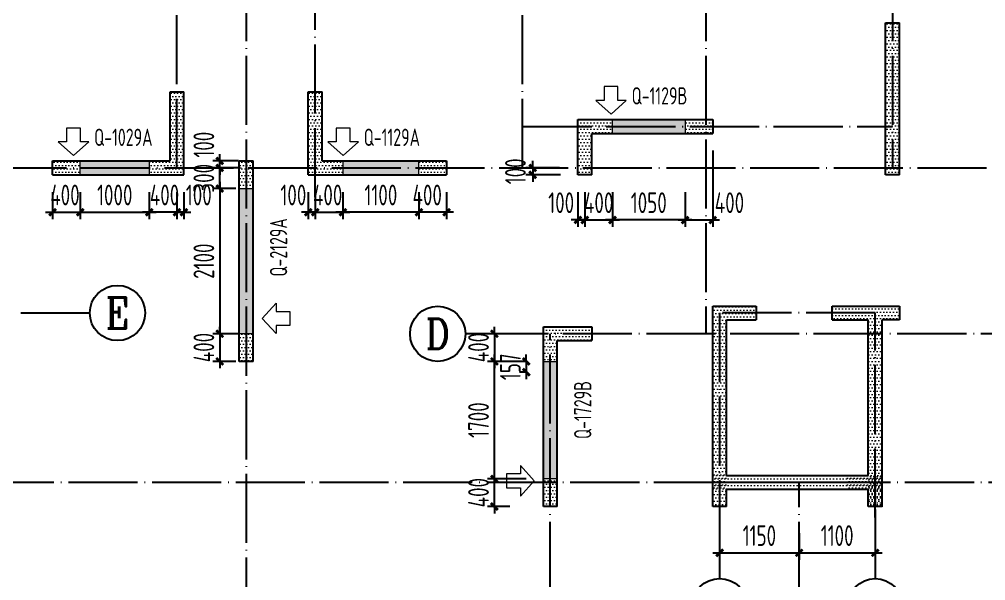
# Model space of a CAD drawing. Extents: x -85320 to 1679916, y -1321939 to 627.
# Drawn here: x 1120839 to 1134817, y -772283 to -764159 of the extents above; entities that cross this region are included whole.
import ezdxf
from ezdxf.enums import TextEntityAlignment as Align

# ---------------------------------------------------------------- set-up
doc = ezdxf.new("R2010")
doc.units = 0
doc.header["$LTSCALE"] = 1000
doc.linetypes.add('DOTE', pattern=[2.42, 2, -0.2, 0.02, -0.2])
for name, color, linetype in [('AXIS', 3, 'Continuous'), ('AXIS_TEXT', 7, 'Continuous'), ('DOTE', 1, 'DOTE'), ('G-06墙-01砼墙', 50, 'Continuous')]:
    doc.layers.add(name, color=color, linetype=linetype)
for name, color, linetype, lineweight in [('DIM', 3, 'Continuous', 0), ('WCOL', 7, 'Continuous', 0), ('WCOL_DE_DIM', 3, 'Continuous', 0), ('WCOL_HATCH', 251, 'Continuous', 0), ('手孔', 6, 'Continuous', 0), ('预制墙标注', 2, 'Continuous', 18)]:
    doc.layers.add(name, color=color, linetype=linetype, lineweight=lineweight)
doc.styles.add('_TCH_AXIS', font='COMPLEX', dxfattribs={"bigfont": 'GBCBIG'})
doc.styles.add('COMPLEX', font='COMPLEX')
doc.styles.add('TSSD_Dimension', font='tssdeng.shx', dxfattribs={"width": 0.7, "bigfont": 'hztxt.shx'})
doc.styles.add('TSSD_Rein', font='Tssdeng.shx', dxfattribs={"width": 0.7, "bigfont": 'hztxt.shx'})
doc.styles.add('样式 1', font='yjkeng.shx', dxfattribs={"width": 0.7, "bigfont": 'yjkchn.shx'})
doc.dimstyles.new('TSSD_100_100', dxfattribs={"dimtxt": 300, "dimasz": 100, "dimexe": 100, "dimexo": 250, "dimgap": 100, "dimtad": 1, "dimdec": 0, "dimzin": 0, "dimdsep": 46, "dimtxsty": 'TSSD_Dimension', "dimblk": 'ARCHTICK', "dimblk1": 'ARCHTICK', "dimblk2": 'ARCHTICK', "dimcen": 0, "dimdle": 100, "dimclrt": 7, "dimadec": 0, "dimazin": 0, "dimtfac": 1, "dimtdec": 0, "dimtix": 1, "dimtmove": 2, "dimatfit": 3, "dimfxl": 1, "dimtolj": 1, "dimtzin": 0, "dimarcsym": 0})
doc.dimstyles.new('TSSD_100_100$0', dxfattribs={"dimtxt": 300, "dimasz": 100, "dimexe": 100, "dimexo": 250, "dimgap": 80, "dimtad": 1, "dimdec": 0, "dimzin": 0, "dimdsep": 46, "dimtxsty": 'TSSD_Rein', "dimblk": 'ARCHTICK', "dimcen": 0, "dimdle": 100, "dimclrt": 7, "dimadec": 0, "dimazin": 0, "dimtfac": 1, "dimtdec": 0, "dimtix": 1, "dimtmove": 2, "dimatfit": 3, "dimldrblk": '_TSDBK', "dimfxl": 1, "dimtolj": 1, "dimtzin": 0, "dimarcsym": 0})
pattern_1 = [(0, (-5587162.457, -547627.714), (23.8125, 47.625), [0, -47.625])]

# ---------------------------------------------------------------- blocks, each defined once
blk = doc.blocks.new('_ArchTick')
at = {"color": 0, "linetype": 'ByBlock', "const_width": 0.4}
blk.add_lwpolyline([(-0.5, -0.5), (0.5, 0.5)], dxfattribs=at)
blk = doc.blocks.new('*D61')
at = {"layer": 'Defpoints', "color": 0, "transparency": 16777216}
for p in [(1130969, -771347), (1132119, -771347), (1132119, -771880)]:
    blk.add_point(p, dxfattribs=at)
at = {"layer": 'DIM', "color": 0, "lineweight": -2, "transparency": 16777216}
for p, q in [((1130969, -771597), (1130969, -771980)), ((1132119, -771597), (1132119, -771980)), ((1130869, -771880), (1132219, -771880))]:
    blk.add_line(p, q, dxfattribs=at)
at = {"layer": 'DIM', "color": 0, "lineweight": -2, "transparency": 16777216, "xscale": 100, "yscale": 100, "zscale": 100, "rotation": 180}
blk.add_blockref('_ArchTick', (1130969, -771880), dxfattribs=at)
at = {"layer": 'DIM', "color": 0, "lineweight": -2, "transparency": 16777216, "xscale": 100, "yscale": 100, "zscale": 100}
blk.add_blockref('_ArchTick', (1132119, -771880), dxfattribs=at)
at = {"layer": 'DIM', "color": 7, "transparency": 16777216, "insert": (1131544, -771630), "char_height": 300, "attachment_point": 5, "style": 'TSSD_Dimension'}
blk.add_mtext('\\A1;1150', dxfattribs=at)
blk = doc.blocks.new('*D62')
at = {"layer": 'Defpoints', "color": 0, "transparency": 16777216}
for p in [(1132119, -771347), (1133219, -771347), (1133219, -771880)]:
    blk.add_point(p, dxfattribs=at)
at = {"layer": 'DIM', "color": 0, "lineweight": -2, "transparency": 16777216}
for p, q in [((1132119, -771597), (1132119, -771980)), ((1133219, -771597), (1133219, -771980)), ((1132019, -771880), (1133319, -771880))]:
    blk.add_line(p, q, dxfattribs=at)
at = {"layer": 'DIM', "color": 0, "lineweight": -2, "transparency": 16777216, "xscale": 100, "yscale": 100, "zscale": 100, "rotation": 180}
blk.add_blockref('_ArchTick', (1132119, -771880), dxfattribs=at)
at = {"layer": 'DIM', "color": 0, "lineweight": -2, "transparency": 16777216, "xscale": 100, "yscale": 100, "zscale": 100}
blk.add_blockref('_ArchTick', (1133219, -771880), dxfattribs=at)
at = {"layer": 'DIM', "color": 7, "transparency": 16777216, "insert": (1132669, -771630), "char_height": 300, "attachment_point": 5, "style": 'TSSD_Dimension'}
blk.add_mtext('\\A1;1100', dxfattribs=at)
blk = doc.blocks.new('*D65')
at = {"layer": 'Defpoints', "color": 0, "transparency": 16777216}
for p in [(1121719, -766409), (1122719, -766409), (1122719, -766951)]:
    blk.add_point(p, dxfattribs=at)
at = {"layer": 'DIM', "color": 0, "lineweight": -2, "transparency": 16777216}
for p, q in [((1121719, -766659), (1121719, -767051)), ((1122719, -766659), (1122719, -767051)), ((1121619, -766951), (1122819, -766951))]:
    blk.add_line(p, q, dxfattribs=at)
at = {"layer": 'DIM', "color": 0, "lineweight": -2, "transparency": 16777216, "xscale": 100, "yscale": 100, "zscale": 100, "rotation": 180}
blk.add_blockref('_ArchTick', (1121719, -766951), dxfattribs=at)
at = {"layer": 'DIM', "color": 0, "lineweight": -2, "transparency": 16777216, "xscale": 100, "yscale": 100, "zscale": 100}
blk.add_blockref('_ArchTick', (1122719, -766951), dxfattribs=at)
at = {"layer": 'DIM', "color": 7, "transparency": 16777216, "insert": (1122219, -766701), "char_height": 300, "attachment_point": 5, "style": 'TSSD_Dimension'}
blk.add_mtext('\\A1;1000', dxfattribs=at)
blk = doc.blocks.new('*D66')
at = {"layer": 'Defpoints', "color": 0, "transparency": 16777216}
for p in [(1123119, -766409), (1123219, -766409), (1123219, -766951)]:
    blk.add_point(p, dxfattribs=at)
at = {"layer": 'DIM', "color": 0, "lineweight": -2, "transparency": 16777216}
for p, q in [((1123119, -766659), (1123119, -767051)), ((1123219, -766659), (1123219, -767051)), ((1123119, -766951), (1123019, -766951)), ((1123119, -766951), (1123219, -766951)), ((1123219, -766951), (1123319, -766951))]:
    blk.add_line(p, q, dxfattribs=at)
at = {"layer": 'DIM', "color": 0, "lineweight": -2, "transparency": 16777216, "xscale": 100, "yscale": 100, "zscale": 100}
blk.add_blockref('_ArchTick', (1123119, -766951), dxfattribs=at)
at = {"layer": 'DIM', "color": 0, "lineweight": -2, "transparency": 16777216, "xscale": 100, "yscale": 100, "zscale": 100, "rotation": 180}
blk.add_blockref('_ArchTick', (1123219, -766951), dxfattribs=at)
at = {"layer": 'DIM', "color": 7, "transparency": 16777216, "insert": (1123435, -766701), "char_height": 300, "attachment_point": 5, "style": 'TSSD_Dimension'}
blk.add_mtext('\\A1;100', dxfattribs=at)
blk = doc.blocks.new('*D67')
at = {"layer": 'Defpoints', "color": 0, "transparency": 16777216}
for p in [(1128919, -766409), (1129019, -766409), (1129019, -767063)]:
    blk.add_point(p, dxfattribs=at)
at = {"layer": 'DIM', "color": 0, "lineweight": -2, "transparency": 16777216}
for p, q in [((1128919, -766659), (1128919, -767163)), ((1129019, -766659), (1129019, -767163)), ((1128919, -767063), (1128819, -767063)), ((1128919, -767063), (1129019, -767063)), ((1129019, -767063), (1129119, -767063))]:
    blk.add_line(p, q, dxfattribs=at)
at = {"layer": 'DIM', "color": 0, "lineweight": -2, "transparency": 16777216, "xscale": 100, "yscale": 100, "zscale": 100}
blk.add_blockref('_ArchTick', (1128919, -767063), dxfattribs=at)
at = {"layer": 'DIM', "color": 0, "lineweight": -2, "transparency": 16777216, "xscale": 100, "yscale": 100, "zscale": 100, "rotation": 180}
blk.add_blockref('_ArchTick', (1129019, -767063), dxfattribs=at)
at = {"layer": 'DIM', "color": 7, "transparency": 16777216, "insert": (1128677, -766813), "char_height": 300, "attachment_point": 5, "style": 'TSSD_Dimension'}
blk.add_mtext('\\A1;100', dxfattribs=at)
blk = doc.blocks.new('*D68')
at = {"layer": 'Defpoints', "color": 0, "transparency": 16777216}
for p in [(1129019, -766409), (1129419, -766409), (1129419, -767063)]:
    blk.add_point(p, dxfattribs=at)
at = {"layer": 'DIM', "color": 0, "lineweight": -2, "transparency": 16777216}
for p, q in [((1129019, -766659), (1129019, -767163)), ((1129419, -766659), (1129419, -767163)), ((1129019, -767063), (1128919, -767063)), ((1129019, -767063), (1129419, -767063)), ((1129419, -767063), (1129519, -767063))]:
    blk.add_line(p, q, dxfattribs=at)
at = {"layer": 'DIM', "color": 0, "lineweight": -2, "transparency": 16777216, "xscale": 100, "yscale": 100, "zscale": 100}
blk.add_blockref('_ArchTick', (1129019, -767063), dxfattribs=at)
at = {"layer": 'DIM', "color": 0, "lineweight": -2, "transparency": 16777216, "xscale": 100, "yscale": 100, "zscale": 100, "rotation": 180}
blk.add_blockref('_ArchTick', (1129419, -767063), dxfattribs=at)
at = {"layer": 'DIM', "color": 7, "transparency": 16777216, "insert": (1129219, -766813), "char_height": 300, "attachment_point": 5, "style": 'TSSD_Dimension'}
blk.add_mtext('\\A1;400', dxfattribs=at)
blk = doc.blocks.new('*D69')
at = {"layer": 'Defpoints', "color": 0, "transparency": 16777216}
for p in [(1130869, -765809), (1130469, -766409), (1130869, -767063)]:
    blk.add_point(p, dxfattribs=at)
at = {"layer": 'DIM', "color": 0, "lineweight": -2, "transparency": 16777216}
for p, q in [((1130869, -766059), (1130869, -767163)), ((1130469, -766659), (1130469, -767163)), ((1130369, -767063), (1130969, -767063))]:
    blk.add_line(p, q, dxfattribs=at)
at = {"layer": 'DIM', "color": 0, "lineweight": -2, "transparency": 16777216, "xscale": 100, "yscale": 100, "zscale": 100, "rotation": 180}
blk.add_blockref('_ArchTick', (1130469, -767063), dxfattribs=at)
at = {"layer": 'DIM', "color": 0, "lineweight": -2, "transparency": 16777216, "xscale": 100, "yscale": 100, "zscale": 100}
blk.add_blockref('_ArchTick', (1130869, -767063), dxfattribs=at)
at = {"layer": 'DIM', "color": 7, "transparency": 16777216, "insert": (1131111, -766813), "char_height": 300, "attachment_point": 5, "style": 'TSSD_Dimension'}
blk.add_mtext('\\A1;400', dxfattribs=at)
blk = doc.blocks.new('*D70')
at = {"layer": 'Defpoints', "color": 0, "transparency": 16777216}
for p in [(1128265, -766409), (1128902, -766309), (1128919, -766409)]:
    blk.add_point(p, dxfattribs=at)
at = {"layer": 'DIM', "color": 0, "lineweight": -2, "transparency": 16777216}
for p, q in [((1128265, -766309), (1128265, -766209)), ((1128652, -766309), (1128165, -766309)), ((1128669, -766409), (1128165, -766409)), ((1128265, -766309), (1128265, -766409)), ((1128265, -766409), (1128265, -766509))]:
    blk.add_line(p, q, dxfattribs=at)
at = {"layer": 'DIM', "color": 0, "lineweight": -2, "transparency": 16777216, "xscale": 100, "yscale": 100, "zscale": 100}
for p, rotation in [((1128265, -766309), 270), ((1128265, -766409), 90)]:
    blk.add_blockref('_ArchTick', p, dxfattribs=dict(at, rotation=rotation))
at = {"layer": 'DIM', "color": 7, "transparency": 16777216, "insert": (1128015, -766359), "char_height": 300, "attachment_point": 5, "rotation": 90, "style": 'TSSD_Dimension'}
blk.add_mtext('\\A1;100', dxfattribs=at)
blk = doc.blocks.new('*D81')
at = {"layer": 'Defpoints', "color": 0, "transparency": 16777216}
for p in [(1123738, -766309), (1124260, -766309), (1124219, -766609)]:
    blk.add_point(p, dxfattribs=at)
at = {"layer": 'DIM', "color": 0, "lineweight": -2, "transparency": 16777216}
for p, q in [((1123738, -766309), (1123738, -766209)), ((1124010, -766309), (1123638, -766309)), ((1123738, -766609), (1123738, -766309)), ((1123969, -766609), (1123638, -766609)), ((1123738, -766609), (1123738, -766709))]:
    blk.add_line(p, q, dxfattribs=at)
at = {"layer": 'DIM', "color": 0, "lineweight": -2, "transparency": 16777216, "xscale": 100, "yscale": 100, "zscale": 100}
for p, rotation in [((1123738, -766309), 270), ((1123738, -766609), 90)]:
    blk.add_blockref('_ArchTick', p, dxfattribs=dict(at, rotation=rotation))
at = {"layer": 'DIM', "color": 7, "transparency": 16777216, "insert": (1123508, -766459), "char_height": 300, "attachment_point": 5, "rotation": 90, "style": 'TSSD_Rein'}
blk.add_mtext('\\A1;300', dxfattribs=at)
blk = doc.blocks.new('_TSDBK')
blk.add_line((-1, 0), (0, 0))
at = {"const_width": 0.5}
blk.add_lwpolyline([(-0.7, -0.7), (0.7, 0.7)], dxfattribs=at)
blk = doc.blocks.new('*D82')
at = {"layer": 'Defpoints', "color": 0, "transparency": 16777216}
for p in [(1123738, -766209), (1124260, -766209), (1124260, -766309)]:
    blk.add_point(p, dxfattribs=at)
at = {"layer": 'DIM', "color": 0, "lineweight": -2, "transparency": 16777216}
for p, q in [((1123738, -766209), (1123738, -766109)), ((1124010, -766209), (1123638, -766209)), ((1123738, -766309), (1123738, -766209)), ((1124010, -766309), (1123638, -766309)), ((1123738, -766309), (1123738, -766409))]:
    blk.add_line(p, q, dxfattribs=at)
at = {"layer": 'DIM', "color": 0, "lineweight": -2, "transparency": 16777216, "xscale": 100, "yscale": 100, "zscale": 100}
for p, rotation in [((1123738, -766209), 270), ((1123738, -766309), 90)]:
    blk.add_blockref('_ArchTick', p, dxfattribs=dict(at, rotation=rotation))
at = {"layer": 'DIM', "color": 7, "transparency": 16777216, "insert": (1123508, -765973), "char_height": 300, "attachment_point": 5, "rotation": 90, "style": 'TSSD_Rein'}
blk.add_mtext('\\A1;100', dxfattribs=at)
blk = doc.blocks.new('*D83')
at = {"layer": 'Defpoints', "color": 0, "transparency": 16777216}
for p in [(1128185, -768709), (1127711, -769109), (1128419, -769109)]:
    blk.add_point(p, dxfattribs=at)
at = {"layer": 'DIM', "color": 0, "lineweight": -2, "transparency": 16777216}
for p, q in [((1127711, -768709), (1127711, -768609)), ((1127935, -768709), (1127611, -768709)), ((1127711, -768709), (1127711, -769109)), ((1128169, -769109), (1127611, -769109)), ((1127711, -769109), (1127711, -769209))]:
    blk.add_line(p, q, dxfattribs=at)
at = {"layer": 'DIM', "color": 0, "lineweight": -2, "transparency": 16777216, "xscale": 100, "yscale": 100, "zscale": 100}
for p, rotation in [((1127711, -768709), 270), ((1127711, -769109), 90)]:
    blk.add_blockref('_ArchTick', p, dxfattribs=dict(at, rotation=rotation))
at = {"layer": 'DIM', "color": 7, "transparency": 16777216, "insert": (1127481, -768909), "char_height": 300, "attachment_point": 5, "rotation": 90, "style": 'TSSD_Rein'}
blk.add_mtext('\\A1;400', dxfattribs=at)
blk = doc.blocks.new('_AXISO')
blk.add_circle((0, 0), 0.5)
at = {"layer": 'AXIS_TEXT', "style": 'COMPLEX', "width": 1.041667}
blk.add_attdef('A', text='', height=0.56, dxfattribs=at).set_placement((-0.25, -0.28), (0.25, -0.28), align=Align.FIT)
blk = doc.blocks.new('GFHDF')
at = {"layer": 'AXIS', "color": 0}
for p, q in [((1474869.2, -341336.4), (1475869.2, -341336.4)), ((1484979.7, -344178.8), (1484979.7, -345178.8)), ((1487229.7, -344180.5), (1487229.7, -345180.5))]:
    blk.add_line(p, q, dxfattribs=at)
at = {"layer": 'AXIS', "color": 3}
blk.add_line((1481957.8, -341636.4), (1481301.3, -341636.4), dxfattribs=at)
blk.add_circle((1480901.3, -341638.3), 400, dxfattribs=at)
at = {"layer": 'DOTE', "ltscale": 0.5}
for p, q in [((1477129.7, -339236.4), (1477129.7, -331564.7)), ((1478129.7, -331564.7), (1478129.7, -350197.9)), ((1479129.7, -339660.3), (1479129.7, -331564.7)), ((1482129.7, -339236.4), (1482129.7, -331564.7)), ((1484779.7, -331564.7), (1484779.7, -341636.4)), ((1487479.7, -331564.7), (1487479.7, -339236.4)), ((1482129.7, -338636.4), (1487479.7, -338636.4)), ((1468479.7, -339236.4), (1496929.7, -339236.4)), ((1484979.7, -341336.4), (1484979.7, -344206.1)), ((1487229.7, -341336.4), (1484979.7, -341336.4)), ((1487229.7, -344297.9), (1487229.7, -341336.4)), ((1498229.7, -341636.4), (1481958.6, -341636.4)), ((1482529.7, -350197.9), (1482529.7, -341636.4)), ((1471929.7, -343786.4), (1502579.7, -343786.4)), ((1484979.7, -343786.4), (1487229.7, -343786.4)), ((1486129.7, -350197.9), (1486129.7, -343786.4))]:
    blk.add_line(p, q, dxfattribs=at)
at = {"layer": 'AXIS', "color": 0}
ref = blk.add_blockref('_AXISO', (1476269.2, -341336.4), dxfattribs=dict(at, xscale=800, yscale=800, zscale=800))
ref.add_attrib('A', 'E', dxfattribs={"layer": 'AXIS_TEXT', "color": 0, "height": 445.4, "style": '_TCH_AXIS'}).set_placement((1476099.5, -341559.1), (1476438.9, -341559.1), align=Align.FIT)
ref = blk.add_blockref('_AXISO', (1484979.7, -345578.8), dxfattribs=dict(at, xscale=800, yscale=800, zscale=800))
ref.add_attrib('A', '17', dxfattribs={"layer": 'AXIS_TEXT', "color": 0, "height": 328.45, "style": '_TCH_AXIS'}).set_placement((1484752.9, -345743), (1485206.5, -345743), align=Align.FIT)
ref = blk.add_blockref('_AXISO', (1487229.7, -345580.5), dxfattribs=dict(at, xscale=800, yscale=800, zscale=800))
ref.add_attrib('A', '19', dxfattribs={"layer": 'AXIS_TEXT', "color": 0, "height": 328.45, "style": '_TCH_AXIS'}).set_placement((1487002.9, -345744.7), (1487456.5, -345744.7), align=Align.FIT)
at = {"layer": 'AXIS_TEXT', "color": 3, "style": '_TCH_AXIS'}
blk.add_text('D', height=435.3, dxfattribs=at).set_placement((1480725.1, -341856), (1481077.4, -341856), align=Align.FIT)
blk = doc.blocks.new('*D125')
at = {"layer": 'Defpoints', "color": 0, "transparency": 16777216}
for p in [(1122719, -766409), (1123119, -766409), (1122719, -766951)]:
    blk.add_point(p, dxfattribs=at)
at = {"layer": 'DIM', "color": 0, "lineweight": -2, "transparency": 16777216}
for p, q in [((1122719, -766659), (1122719, -767051)), ((1123119, -766659), (1123119, -767051)), ((1123219, -766951), (1122619, -766951))]:
    blk.add_line(p, q, dxfattribs=at)
at = {"layer": 'DIM', "color": 0, "lineweight": -2, "transparency": 16777216, "xscale": 100, "yscale": 100, "zscale": 100, "rotation": 180}
blk.add_blockref('_ArchTick', (1122719, -766951), dxfattribs=at)
at = {"layer": 'DIM', "color": 0, "lineweight": -2, "transparency": 16777216, "xscale": 100, "yscale": 100, "zscale": 100}
blk.add_blockref('_ArchTick', (1123119, -766951), dxfattribs=at)
at = {"layer": 'DIM', "color": 7, "transparency": 16777216, "insert": (1122939, -766701), "char_height": 300, "attachment_point": 5, "style": 'TSSD_Dimension'}
blk.add_mtext('\\A1;400', dxfattribs=at)
blk = doc.blocks.new('*D126')
at = {"layer": 'Defpoints', "color": 0, "transparency": 16777216}
for p in [(1121319, -766409), (1121719, -766409), (1121719, -766951)]:
    blk.add_point(p, dxfattribs=at)
at = {"layer": 'DIM', "color": 0, "lineweight": -2, "transparency": 16777216}
for p, q in [((1121319, -766659), (1121319, -767051)), ((1121719, -766659), (1121719, -767051)), ((1121219, -766951), (1121819, -766951))]:
    blk.add_line(p, q, dxfattribs=at)
at = {"layer": 'DIM', "color": 0, "lineweight": -2, "transparency": 16777216, "xscale": 100, "yscale": 100, "zscale": 100, "rotation": 180}
blk.add_blockref('_ArchTick', (1121319, -766951), dxfattribs=at)
at = {"layer": 'DIM', "color": 0, "lineweight": -2, "transparency": 16777216, "xscale": 100, "yscale": 100, "zscale": 100}
blk.add_blockref('_ArchTick', (1121719, -766951), dxfattribs=at)
at = {"layer": 'DIM', "color": 7, "transparency": 16777216, "insert": (1121499, -766701), "char_height": 300, "attachment_point": 5, "style": 'TSSD_Dimension'}
blk.add_mtext('\\A1;400', dxfattribs=at)
blk = doc.blocks.new('*D127')
at = {"layer": 'Defpoints', "color": 0, "transparency": 16777216}
for p in [(1125519, -766409), (1126619, -766409), (1125519, -766951)]:
    blk.add_point(p, dxfattribs=at)
at = {"layer": 'DIM', "color": 0, "lineweight": -2, "transparency": 16777216}
for p, q in [((1125519, -766659), (1125519, -767051)), ((1126619, -766659), (1126619, -767051)), ((1126719, -766951), (1125419, -766951))]:
    blk.add_line(p, q, dxfattribs=at)
at = {"layer": 'DIM', "color": 0, "lineweight": -2, "transparency": 16777216, "xscale": 100, "yscale": 100, "zscale": 100, "rotation": 180}
blk.add_blockref('_ArchTick', (1125519, -766951), dxfattribs=at)
at = {"layer": 'DIM', "color": 0, "lineweight": -2, "transparency": 16777216, "xscale": 100, "yscale": 100, "zscale": 100}
blk.add_blockref('_ArchTick', (1126619, -766951), dxfattribs=at)
at = {"layer": 'DIM', "color": 7, "transparency": 16777216, "insert": (1126069, -766701), "char_height": 300, "attachment_point": 5, "style": 'TSSD_Dimension'}
blk.add_mtext('\\A1;1100', dxfattribs=at)
blk = doc.blocks.new('*D128')
at = {"layer": 'Defpoints', "color": 0, "transparency": 16777216}
for p in [(1125019, -766409), (1125119, -766409), (1125019, -766951)]:
    blk.add_point(p, dxfattribs=at)
at = {"layer": 'DIM', "color": 0, "lineweight": -2, "transparency": 16777216}
for p, q in [((1125019, -766659), (1125019, -767051)), ((1125119, -766659), (1125119, -767051)), ((1125019, -766951), (1124919, -766951)), ((1125119, -766951), (1125019, -766951)), ((1125119, -766951), (1125219, -766951))]:
    blk.add_line(p, q, dxfattribs=at)
at = {"layer": 'DIM', "color": 0, "lineweight": -2, "transparency": 16777216, "xscale": 100, "yscale": 100, "zscale": 100}
blk.add_blockref('_ArchTick', (1125019, -766951), dxfattribs=at)
at = {"layer": 'DIM', "color": 0, "lineweight": -2, "transparency": 16777216, "xscale": 100, "yscale": 100, "zscale": 100, "rotation": 180}
blk.add_blockref('_ArchTick', (1125119, -766951), dxfattribs=at)
at = {"layer": 'DIM', "color": 7, "transparency": 16777216, "insert": (1124803, -766701), "char_height": 300, "attachment_point": 5, "style": 'TSSD_Dimension'}
blk.add_mtext('\\A1;100', dxfattribs=at)
blk = doc.blocks.new('*D129')
at = {"layer": 'Defpoints', "color": 0, "transparency": 16777216}
for p in [(1125119, -766409), (1125519, -766409), (1125519, -766951)]:
    blk.add_point(p, dxfattribs=at)
at = {"layer": 'DIM', "color": 0, "lineweight": -2, "transparency": 16777216}
for p, q in [((1125119, -766659), (1125119, -767051)), ((1125519, -766659), (1125519, -767051)), ((1125019, -766951), (1125619, -766951))]:
    blk.add_line(p, q, dxfattribs=at)
at = {"layer": 'DIM', "color": 0, "lineweight": -2, "transparency": 16777216, "xscale": 100, "yscale": 100, "zscale": 100, "rotation": 180}
blk.add_blockref('_ArchTick', (1125119, -766951), dxfattribs=at)
at = {"layer": 'DIM', "color": 0, "lineweight": -2, "transparency": 16777216, "xscale": 100, "yscale": 100, "zscale": 100}
blk.add_blockref('_ArchTick', (1125519, -766951), dxfattribs=at)
at = {"layer": 'DIM', "color": 7, "transparency": 16777216, "insert": (1125299, -766701), "char_height": 300, "attachment_point": 5, "style": 'TSSD_Dimension'}
blk.add_mtext('\\A1;400', dxfattribs=at)
blk = doc.blocks.new('*D130')
at = {"layer": 'Defpoints', "color": 0, "transparency": 16777216}
for p in [(1126619, -766409), (1127019, -766409), (1126619, -766951)]:
    blk.add_point(p, dxfattribs=at)
at = {"layer": 'DIM', "color": 0, "lineweight": -2, "transparency": 16777216}
for p, q in [((1126619, -766659), (1126619, -767051)), ((1127019, -766659), (1127019, -767051)), ((1127119, -766951), (1126519, -766951))]:
    blk.add_line(p, q, dxfattribs=at)
at = {"layer": 'DIM', "color": 0, "lineweight": -2, "transparency": 16777216, "xscale": 100, "yscale": 100, "zscale": 100, "rotation": 180}
blk.add_blockref('_ArchTick', (1126619, -766951), dxfattribs=at)
at = {"layer": 'DIM', "color": 0, "lineweight": -2, "transparency": 16777216, "xscale": 100, "yscale": 100, "zscale": 100}
blk.add_blockref('_ArchTick', (1127019, -766951), dxfattribs=at)
at = {"layer": 'DIM', "color": 7, "transparency": 16777216, "insert": (1126739, -766701), "char_height": 300, "attachment_point": 5, "style": 'TSSD_Dimension'}
blk.add_mtext('\\A1;400', dxfattribs=at)
blk = doc.blocks.new('*D131')
at = {"layer": 'Defpoints', "color": 0, "transparency": 16777216}
for p in [(1124219, -766609), (1123738, -768709), (1124260, -768709)]:
    blk.add_point(p, dxfattribs=at)
at = {"layer": 'DIM', "color": 0, "lineweight": -2, "transparency": 16777216}
for p, q in [((1123738, -766509), (1123738, -768809)), ((1123969, -766609), (1123638, -766609)), ((1124010, -768709), (1123638, -768709))]:
    blk.add_line(p, q, dxfattribs=at)
at = {"layer": 'DIM', "color": 0, "lineweight": -2, "transparency": 16777216, "xscale": 100, "yscale": 100, "zscale": 100}
for p, rotation in [((1123738, -766609), 90), ((1123738, -768709), 270)]:
    blk.add_blockref('_ArchTick', p, dxfattribs=dict(at, rotation=rotation))
at = {"layer": 'DIM', "color": 7, "transparency": 16777216, "insert": (1123508, -767659), "char_height": 300, "attachment_point": 5, "rotation": 90, "style": 'TSSD_Rein'}
blk.add_mtext('\\A1;2100', dxfattribs=at)
blk = doc.blocks.new('*D132')
at = {"layer": 'Defpoints', "color": 0, "transparency": 16777216}
for p in [(1124219, -768709), (1123738, -769109), (1124219, -769109)]:
    blk.add_point(p, dxfattribs=at)
at = {"layer": 'DIM', "color": 0, "lineweight": -2, "transparency": 16777216}
for p, q in [((1123738, -768709), (1123738, -768609)), ((1123969, -768709), (1123638, -768709)), ((1123738, -768709), (1123738, -769109)), ((1123969, -769109), (1123638, -769109)), ((1123738, -769109), (1123738, -769209))]:
    blk.add_line(p, q, dxfattribs=at)
at = {"layer": 'DIM', "color": 0, "lineweight": -2, "transparency": 16777216, "xscale": 100, "yscale": 100, "zscale": 100}
for p, rotation in [((1123738, -768709), 270), ((1123738, -769109), 90)]:
    blk.add_blockref('_ArchTick', p, dxfattribs=dict(at, rotation=rotation))
at = {"layer": 'DIM', "color": 7, "transparency": 16777216, "insert": (1123508, -768909), "char_height": 300, "attachment_point": 5, "rotation": 90, "style": 'TSSD_Rein'}
blk.add_mtext('\\A1;400', dxfattribs=at)
blk = doc.blocks.new('*D133')
at = {"layer": 'Defpoints', "color": 0, "transparency": 16777216}
for p in [(1129419, -766409), (1130469, -766409), (1129419, -767063)]:
    blk.add_point(p, dxfattribs=at)
at = {"layer": 'DIM', "color": 0, "lineweight": -2, "transparency": 16777216}
for p, q in [((1129419, -766659), (1129419, -767163)), ((1130469, -766659), (1130469, -767163)), ((1130569, -767063), (1129319, -767063))]:
    blk.add_line(p, q, dxfattribs=at)
at = {"layer": 'DIM', "color": 0, "lineweight": -2, "transparency": 16777216, "xscale": 100, "yscale": 100, "zscale": 100, "rotation": 180}
blk.add_blockref('_ArchTick', (1129419, -767063), dxfattribs=at)
at = {"layer": 'DIM', "color": 0, "lineweight": -2, "transparency": 16777216, "xscale": 100, "yscale": 100, "zscale": 100}
blk.add_blockref('_ArchTick', (1130469, -767063), dxfattribs=at)
at = {"layer": 'DIM', "color": 7, "transparency": 16777216, "insert": (1129944, -766813), "char_height": 300, "attachment_point": 5, "style": 'TSSD_Dimension'}
blk.add_mtext('\\A1;1050', dxfattribs=at)
blk = doc.blocks.new('*D134')
at = {"layer": 'Defpoints', "color": 0, "transparency": 16777216}
for p in [(1127711, -769109), (1128419, -769109), (1128185, -770809)]:
    blk.add_point(p, dxfattribs=at)
at = {"layer": 'DIM', "color": 0, "lineweight": -2, "transparency": 16777216}
for p, q in [((1127711, -770909), (1127711, -769009)), ((1128169, -769109), (1127611, -769109)), ((1127935, -770809), (1127611, -770809))]:
    blk.add_line(p, q, dxfattribs=at)
at = {"layer": 'DIM', "color": 0, "lineweight": -2, "transparency": 16777216, "xscale": 100, "yscale": 100, "zscale": 100}
for p, rotation in [((1127711, -769109), 90), ((1127711, -770809), 270)]:
    blk.add_blockref('_ArchTick', p, dxfattribs=dict(at, rotation=rotation))
at = {"layer": 'DIM', "color": 7, "transparency": 16777216, "insert": (1127481, -769959), "char_height": 300, "attachment_point": 5, "rotation": 90, "style": 'TSSD_Rein'}
blk.add_mtext('\\A1;1700', dxfattribs=at)
blk = doc.blocks.new('*D135')
at = {"layer": 'Defpoints', "color": 0, "transparency": 16777216}
for p in [(1127711, -770809), (1128419, -770809), (1128185, -771209)]:
    blk.add_point(p, dxfattribs=at)
at = {"layer": 'DIM', "color": 0, "lineweight": -2, "transparency": 16777216}
for p, q in [((1127711, -770809), (1127711, -770709)), ((1128169, -770809), (1127611, -770809)), ((1127711, -771209), (1127711, -770809)), ((1127935, -771209), (1127611, -771209)), ((1127711, -771209), (1127711, -771309))]:
    blk.add_line(p, q, dxfattribs=at)
at = {"layer": 'DIM', "color": 0, "lineweight": -2, "transparency": 16777216, "xscale": 100, "yscale": 100, "zscale": 100}
for p, rotation in [((1127711, -770809), 270), ((1127711, -771209), 90)]:
    blk.add_blockref('_ArchTick', p, dxfattribs=dict(at, rotation=rotation))
at = {"layer": 'DIM', "color": 7, "transparency": 16777216, "insert": (1127481, -771009), "char_height": 300, "attachment_point": 5, "rotation": 90, "style": 'TSSD_Rein'}
blk.add_mtext('\\A1;400', dxfattribs=at)
blk = doc.blocks.new('*D1965')
at = {"layer": 'Defpoints', "color": 0, "transparency": 16777216}
for p in [(1128419, -769109), (1128172, -769266), (1128419, -769266)]:
    blk.add_point(p, dxfattribs=at)
at = {"layer": '手孔', "color": 0, "lineweight": -2, "transparency": 16777216}
for p, q in [((1128172, -769109), (1128172, -769009)), ((1128169, -769109), (1128072, -769109)), ((1128172, -769109), (1128172, -769266)), ((1128169, -769266), (1128072, -769266)), ((1128172, -769266), (1128172, -769366))]:
    blk.add_line(p, q, dxfattribs=at)
at = {"layer": '手孔', "color": 0, "lineweight": -2, "transparency": 16777216, "xscale": 100, "yscale": 100, "zscale": 100}
for p, rotation in [((1128172, -769109), 270), ((1128172, -769266), 90)]:
    blk.add_blockref('_ArchTick', p, dxfattribs=dict(at, rotation=rotation))
at = {"layer": '手孔', "color": 7, "transparency": 16777216, "insert": (1127942, -769187), "char_height": 300, "attachment_point": 5, "rotation": 90, "style": 'TSSD_Rein'}
blk.add_mtext('\\A1;157', dxfattribs=at)

msp = doc.modelspace()

# ---------------------------------------------------------------- hatches: boundary and pattern name
at = {"layer": 'WCOL_DE_DIM'}
h = msp.add_hatch(color=6, dxfattribs=at)
h.dxf.hatch_style = 1
h.paths.add_polyline_path([(1129419.043, -765608.84), (1130469.043, -765608.84), (1130469.043, -765808.84), (1129419.043, -765808.84)])
h = msp.add_hatch(color=6, dxfattribs=at)
h.dxf.hatch_style = 1
h.paths.add_polyline_path([(1121719.045, -766208.84), (1122719.045, -766208.84), (1122719.045, -766408.84), (1121719.045, -766408.84)])
h = msp.add_hatch(color=6, dxfattribs=at)
h.dxf.hatch_style = 1
h.paths.add_polyline_path([(1126619.043, -766208.84), (1125519.042, -766208.84), (1125519.042, -766408.84), (1126619.043, -766408.84)])
h = msp.add_hatch(color=6, dxfattribs=at)
h.dxf.hatch_style = 1
h.paths.add_polyline_path([(1124019.043, -766608.84), (1124219.043, -766608.84), (1124219.043, -768708.839), (1124019.043, -768708.839)])
h = msp.add_hatch(color=6, dxfattribs=at)
h.dxf.hatch_style = 1
h.paths.add_polyline_path([(1128419.043, -769108.84), (1128619.043, -769108.84), (1128619.043, -770808.84), (1128419.043, -770808.84)])
at = {"layer": 'WCOL_HATCH'}
h = msp.add_hatch(dxfattribs=at)
h.set_pattern_fill('DOTS', color=256, scale=30, style=0)
h.set_pattern_definition(pattern_1)
h.paths.add_polyline_path([(1133369.043, -764608.84), (1133569.043, -764608.84), (1133569.043, -764208.84), (1133369.043, -764208.84)], flags=0)
h = msp.add_hatch(dxfattribs=at)
h.set_pattern_fill('DOTS', color=256, scale=30, style=0)
h.set_pattern_definition(pattern_1)
h.paths.add_polyline_path([(1133369.043, -766408.84), (1133569.043, -766408.84), (1133569.044, -764608.84), (1133369.044, -764608.84)])
h = msp.add_hatch(dxfattribs=at)
h.set_pattern_fill('DOTS', color=256, scale=30, style=0)
h.set_pattern_definition(pattern_1)
h.paths.add_polyline_path([(1123019.045, -765908.84), (1123219.045, -765908.84), (1123219.043, -765208.84), (1123019.043, -765208.84)])
h = msp.add_hatch(dxfattribs=at)
h.set_pattern_fill('DOTS', color=256, scale=30, style=0)
h.set_pattern_definition(pattern_1)
h.paths.add_polyline_path([(1125019.044, -765908.84), (1125219.044, -765908.84), (1125219.043, -765208.84), (1125019.043, -765208.84)])
h = msp.add_hatch(dxfattribs=at)
h.set_pattern_fill('DOTS', color=256, scale=30, style=0)
h.set_pattern_definition(pattern_1)
h.paths.add_polyline_path([(1129419.043, -765608.84), (1129419.043, -765808.84), (1129119.043, -765808.84), (1129119.043, -766408.84), (1128919.043, -766408.84), (1128919.043, -765608.84)], flags=0)
h = msp.add_hatch(dxfattribs=at)
h.set_pattern_fill('DOTS', color=256, scale=30, style=0)
h.set_pattern_definition(pattern_1)
h.paths.add_polyline_path([(1130869.043, -765808.84), (1130869.043, -765608.84), (1130469.043, -765608.84), (1130469.043, -765808.84)], flags=0)
h = msp.add_hatch(dxfattribs=at)
h.set_pattern_fill('DOTS', color=256, scale=30, style=0)
h.set_pattern_definition(pattern_1)
h.paths.add_polyline_path([(1123219.045, -766408.84), (1122719.045, -766408.84), (1122719.045, -766208.84), (1123019.045, -766208.84), (1123019.045, -765908.84), (1123219.045, -765908.84)], flags=0)
h = msp.add_hatch(dxfattribs=at)
h.set_pattern_fill('DOTS', color=256, scale=30, style=0)
h.set_pattern_definition(pattern_1)
h.paths.add_polyline_path([(1125019.043, -766408.84), (1125519.043, -766408.84), (1125519.043, -766208.84), (1125219.043, -766208.84), (1125219.043, -765908.84), (1125019.043, -765908.84)], flags=0)
h = msp.add_hatch(dxfattribs=at)
h.set_pattern_fill('DOTS', color=256, scale=30, style=0)
h.set_pattern_definition(pattern_1)
h.paths.add_polyline_path([(1121719.045, -766408.84), (1121719.045, -766208.84), (1121319.045, -766208.84), (1121319.045, -766408.84)], flags=0)
h = msp.add_hatch(dxfattribs=at)
h.set_pattern_fill('DOTS', color=256, scale=30, style=0)
h.set_pattern_definition(pattern_1)
h.paths.add_polyline_path([(1124019.043, -766608.84), (1124219.043, -766608.84), (1124219.043, -766208.84), (1124019.043, -766208.84)], flags=0)
h = msp.add_hatch(dxfattribs=at)
h.set_pattern_fill('DOTS', color=256, scale=30, style=0)
h.set_pattern_definition(pattern_1)
h.paths.add_polyline_path([(1127019.043, -766408.84), (1127019.043, -766208.84), (1126619.043, -766208.84), (1126619.043, -766408.84)], flags=0)
h = msp.add_hatch(dxfattribs=at)
h.set_pattern_fill('DOTS', color=256, scale=30, style=0)
h.set_pattern_definition(pattern_1)
h.paths.add_polyline_path([(1130869.043, -768308.839), (1130869.043, -771208.84), (1131069.043, -771208.84), (1131069.043, -768508.839), (1131499.043, -768508.839), (1131499.043, -768308.839)])
h = msp.add_hatch(dxfattribs=at)
h.set_pattern_fill('DOTS', color=256, scale=30, style=0)
h.set_pattern_definition([(0, (-354010.676, -469072.41), (23.8125, 47.625), [0, -47.625])])
h.paths.add_polyline_path([(1133319.043, -768508.839), (1133569.043, -768508.839), (1133569.043, -768308.839), (1132599.043, -768308.839), (1132599.043, -768508.839), (1133119.043, -768508.839), (1133119.044, -771208.84), (1133319.044, -771208.84)])
h = msp.add_hatch(dxfattribs=at)
h.set_pattern_fill('DOTS', color=256, scale=30, style=0)
h.set_pattern_definition(pattern_1)
h.paths.add_polyline_path([(1128419.043, -768608.839), (1128419.043, -769108.84), (1128619.043, -769108.84), (1128619.043, -768808.84), (1129119.043, -768808.84), (1129119.043, -768608.839)], flags=0)
h = msp.add_hatch(dxfattribs=at)
h.set_pattern_fill('DOTS', color=256, scale=30, style=0)
h.set_pattern_definition([(0, (-5587162.457, -547927.714), (23.8125, 47.625), [0, -47.625])])
h.paths.add_polyline_path([(1124019.043, -769108.839), (1124219.043, -769108.839), (1124219.043, -768708.839), (1124019.043, -768708.839)], flags=0)
h = msp.add_hatch(dxfattribs=at)
h.set_pattern_fill('DOTS', color=256, scale=30, style=0)
h.set_pattern_definition([(0, (-5571532.46, -549877.714), (23.8125, 47.625), [0, -47.625])])
h.paths.add_polyline_path([(1130869.043, -770758.84), (1133319.043, -770758.84), (1133319.043, -770958.84), (1130869.043, -770958.84)])
h = msp.add_hatch(dxfattribs=at)
h.set_pattern_fill('DOTS', color=256, scale=30, style=0)
h.set_pattern_definition(pattern_1)
h.paths.add_polyline_path([(1133119.043, -771208.84), (1133119.043, -770958.84), (1132819.043, -770958.84), (1132819.043, -770758.84), (1133319.043, -770758.84), (1133319.043, -771208.84)])
h = msp.add_hatch(dxfattribs=at)
h.set_pattern_fill('DOTS', color=256, scale=30, style=0)
h.set_pattern_definition([(0, (-5587162.457, -548427.714), (23.8125, 47.625), [0, -47.625])])
h.paths.add_polyline_path([(1128419.043, -771208.84), (1128619.043, -771208.84), (1128619.043, -770808.84), (1128419.043, -770808.84)], flags=0)

# ---------------------------------------------------------------- linework, layer by layer
at = {"layer": 'G-06墙-01砼墙'}
for p, q in [((1133369.043, -766408.84), (1133369.043, -764208.84)), ((1133369.043, -764208.84), (1133569.043, -764208.84)), ((1133569.043, -766408.84), (1133569.043, -764208.84)), ((1123019.043, -766208.84), (1123019.043, -765208.84)), ((1123019.043, -765208.84), (1123219.043, -765208.84)), ((1123219.043, -766408.84), (1123219.043, -765208.84)), ((1125019.043, -766408.84), (1125019.043, -765208.84)), ((1125019.043, -765208.84), (1125219.043, -765208.84)), ((1125219.043, -766208.84), (1125219.043, -765208.84)), ((1128919.043, -765608.84), (1130869.043, -765608.84)), ((1128919.043, -766408.84), (1128919.043, -765608.84)), ((1130869.043, -765608.84), (1130869.043, -765808.84)), ((1129119.043, -765808.84), (1130869.043, -765808.84)), ((1129119.043, -766408.84), (1129119.043, -765808.84)), ((1121319.045, -766208.84), (1123019.043, -766208.84)), ((1121319.045, -766408.84), (1121319.045, -766208.84)), ((1124019.043, -769108.839), (1124019.043, -766208.84)), ((1124019.043, -766208.84), (1124219.043, -766208.84)), ((1124219.043, -769108.839), (1124219.043, -766208.84)), ((1125219.043, -766208.84), (1127019.043, -766208.84)), ((1127019.043, -766208.84), (1127019.043, -766408.84)), ((1121319.045, -766408.84), (1123219.043, -766408.84)), ((1125019.043, -766408.84), (1127019.043, -766408.84)), ((1129119.043, -766408.84), (1128919.043, -766408.84)), ((1133569.043, -766408.84), (1133369.043, -766408.84)), ((1130869.043, -768308.839), (1131499.043, -768308.839)), ((1130869.043, -770758.84), (1130869.043, -768308.839)), ((1131499.043, -768308.839), (1131499.043, -768508.839)), ((1132599.043, -768308.839), (1133319.043, -768308.839)), ((1132599.043, -768508.839), (1132599.043, -768308.839)), ((1133319.043, -768308.839), (1133569.043, -768308.839)), ((1133569.043, -768308.839), (1133569.043, -768508.839)), ((1131069.043, -768508.839), (1131499.043, -768508.839)), ((1131069.043, -770758.84), (1131069.043, -768508.839)), ((1132599.043, -768508.839), (1133119.043, -768508.839)), ((1133119.043, -770758.84), (1133119.043, -768508.839)), ((1133319.043, -770758.84), (1133319.043, -768508.839)), ((1133569.043, -768508.839), (1133319.043, -768508.839)), ((1128419.043, -771208.84), (1128419.043, -768608.839)), ((1128419.043, -768608.839), (1129119.043, -768608.839)), ((1129119.043, -768608.839), (1129119.043, -768808.84)), ((1128619.043, -771208.84), (1128619.043, -768808.84)), ((1128619.043, -768808.84), (1129119.043, -768808.84)), ((1124219.043, -769108.839), (1124019.043, -769108.839)), ((1130869.043, -771208.84), (1130869.043, -770758.84)), ((1131069.043, -770758.84), (1133119.043, -770758.84)), ((1133319.043, -771208.84), (1133319.043, -770758.84)), ((1131069.043, -771208.84), (1131069.043, -770958.84)), ((1131069.043, -770958.84), (1133119.043, -770958.84)), ((1133119.043, -771208.84), (1133119.043, -770958.84)), ((1128619.043, -771208.84), (1128419.043, -771208.84)), ((1131069.043, -771208.84), (1130869.043, -771208.84)), ((1133319.043, -771208.84), (1133119.043, -771208.84))]:
    msp.add_line(p, q, dxfattribs=at)
at = {"layer": 'WCOL'}
for points in [[(1129617.968, -765331.883), (1129497.968, -765331.883), (1129497.968, -765131.883), (1129297.968, -765131.883), (1129297.968, -765331.883), (1129177.968, -765331.883), (1129397.968, -765531.883), (1129617.968, -765331.883)], [(1121842.969, -765931.883), (1121722.969, -765931.883), (1121722.969, -765731.883), (1121522.969, -765731.883), (1121522.969, -765931.883), (1121402.969, -765931.883), (1121622.969, -766131.883), (1121842.969, -765931.883)], [(1125742.967, -765931.883), (1125622.967, -765931.883), (1125622.967, -765731.883), (1125422.967, -765731.883), (1125422.967, -765931.883), (1125302.967, -765931.883), (1125522.967, -766131.883), (1125742.967, -765931.883)], [(1124552.049, -768267.852), (1124552.049, -768387.852), (1124752.049, -768387.852), (1124752.049, -768587.852), (1124552.049, -768587.852), (1124552.049, -768707.852), (1124352.049, -768487.852), (1124552.049, -768267.852)], [(1128086.039, -770617.853), (1128086.039, -770737.853), (1127886.039, -770737.853), (1127886.039, -770937.853), (1128086.039, -770937.853), (1128086.039, -771057.853), (1128286.039, -770837.853), (1128086.039, -770617.853)]]:
    msp.add_lwpolyline(points, dxfattribs=at)
at = {"layer": 'WCOL_DE_DIM'}
for points in [[(1129419.043, -765608.84), (1130469.043, -765608.84), (1130469.043, -765808.84), (1129419.043, -765808.84)], [(1121719.045, -766208.84), (1122719.045, -766208.84), (1122719.045, -766408.84), (1121719.045, -766408.84)], [(1126619.043, -766208.84), (1125519.042, -766208.84), (1125519.042, -766408.84), (1126619.043, -766408.84)], [(1124019.043, -766608.84), (1124219.043, -766608.84), (1124219.043, -768708.839), (1124019.043, -768708.839)], [(1128419.043, -769108.84), (1128619.043, -769108.84), (1128619.043, -770808.84), (1128419.043, -770808.84)]]:
    msp.add_lwpolyline(points, close=True, dxfattribs=at)

# ---------------------------------------------------------------- block references
at = {"layer": 'AXIS'}
msp.add_blockref('GFHDF', (-354010.676, -427072.411), dxfattribs=at)

# ---------------------------------------------------------------- texts
at = {"layer": '预制墙标注', "linetype": 'Continuous', "style": '样式 1', "width": 0.7}
for s, rotation, p in [('Q-1129B', 359.9999975, (1129695.97, -765141.349)), ('Q-1029A', 359.9999975, (1121920.971, -765741.349)), ('Q-1129A', 359.9999975, (1125820.969, -765741.349)), ('Q-2129A', 90.0000025, (1124463.737, -767882.085)), ('Q-1729B', 90.0000025, (1128863.737, -770232.085))]:
    msp.add_text(s, height=250, rotation=rotation, dxfattribs=at).set_placement(p, align=Align.TOP_LEFT)

# ---------------------------------------------------------------- dimensions: what is measured, and where the dimension line sits
at = {"layer": 'DIM'}
for base, p1, p2, angle, dimstyle, picture, middle in [((1123738.031, -766208.84), (1124259.911, -766308.84), (1124259.911, -766208.84), 90, 'TSSD_100_100$0', '*D82', (1123508.031, -765972.869)), ((1122719.045, -766951.159), (1123119.044, -766408.84), (1122719.045, -766408.84), 180, 'TSSD_100_100', '*D125', (1122939.268, -766701.159)), ((1125019.043, -766951.159), (1125119.042, -766408.84), (1125019.043, -766408.84), 180, 'TSSD_100_100', '*D128', (1124803.174, -766701.159)), ((1126619.043, -766951.159), (1127019.043, -766408.84), (1126619.043, -766408.84), 180, 'TSSD_100_100', '*D130', (1126739.265, -766701.159))]:
    dim = msp.add_linear_dim(base=base, p1=p1, p2=p2, angle=angle, dimstyle=dimstyle, dxfattribs=at)
    dim.commit()
    dim.dimension.update_dxf_attribs({"geometry": picture, "text_midpoint": middle, "dimtype": 160})
for base, p1, p2, picture, middle in [((1130869.043, -767062.777), (1130469.043, -766408.84), (1130869.043, -765808.84), '*D69', (1131110.966, -766812.777)), ((1121719.045, -766951.159), (1121319.045, -766408.84), (1121719.045, -766408.84), '*D126', (1121498.821, -766701.159)), ((1123219.043, -766951.159), (1123119.044, -766408.84), (1123219.043, -766408.84), '*D66', (1123434.913, -766701.159)), ((1125519.042, -766951.159), (1125119.042, -766408.84), (1125519.042, -766408.84), '*D129', (1125298.818, -766701.159)), ((1129019.043, -767062.777), (1128919.043, -766408.84), (1129019.043, -766408.84), '*D67', (1128677.12, -766812.777))]:
    dim = msp.add_linear_dim(base=base, p1=p1, p2=p2, dimstyle='TSSD_100_100', dxfattribs=at)
    dim.commit()
    dim.dimension.update_dxf_attribs({"geometry": picture, "text_midpoint": middle, "dimtype": 160})
for base, p1, p2, angle, dimstyle, picture, middle in [((1128264.584, -766408.84), (1128902.271, -766308.84), (1128919.043, -766408.84), 90, 'TSSD_100_100', '*D70', (1128014.584, -766358.84)), ((1123738.031, -766308.84), (1124219.043, -766608.84), (1124259.911, -766308.84), 90, 'TSSD_100_100$0', '*D81', (1123508.031, -766458.84)), ((1125519.042, -766951.159), (1126619.043, -766408.84), (1125519.042, -766408.84), 180, 'TSSD_100_100', '*D127', (1126069.042, -766701.159)), ((1129419.043, -767062.777), (1130469.043, -766408.84), (1129419.043, -766408.84), 180, 'TSSD_100_100', '*D133', (1129944.043, -766812.777)), ((1123738.031, -768708.839), (1124219.043, -766608.84), (1124259.911, -768708.839), 270, 'TSSD_100_100$0', '*D131', (1123508.031, -767658.84)), ((1123738.031, -769108.839), (1124219.043, -768708.839), (1124219.043, -769108.839), 270, 'TSSD_100_100$0', '*D132', (1123508.031, -768908.839)), ((1127711.413, -769108.84), (1128184.519, -768708.84), (1128419.043, -769108.84), 90, 'TSSD_100_100$0', '*D83', (1127481.413, -768908.84)), ((1127711.413, -769108.84), (1128184.519, -770808.84), (1128419.043, -769108.84), 270, 'TSSD_100_100$0', '*D134', (1127481.413, -769958.84)), ((1127711.413, -770808.84), (1128184.519, -771208.84), (1128419.043, -770808.84), 270, 'TSSD_100_100$0', '*D135', (1127481.413, -771008.84))]:
    dim = msp.add_linear_dim(base=base, p1=p1, p2=p2, angle=angle, dimstyle=dimstyle, dxfattribs=at)
    dim.commit()
    dim.dimension.update_dxf_attribs({"geometry": picture, "text_midpoint": middle})
for base, p1, p2, picture, middle in [((1122719.045, -766951.159), (1121719.045, -766408.84), (1122719.045, -766408.84), '*D65', (1122219.045, -766701.159)), ((1129419.043, -767062.777), (1129019.043, -766408.84), (1129419.043, -766408.84), '*D68', (1129219.043, -766812.777)), ((1132119.044, -771880.246), (1130969.044, -771346.922), (1132119.044, -771346.922), '*D61', (1131544.044, -771630.246)), ((1133219.044, -771880.246), (1132119.044, -771346.922), (1133219.044, -771346.922), '*D62', (1132669.044, -771630.246))]:
    dim = msp.add_linear_dim(base=base, p1=p1, p2=p2, dimstyle='TSSD_100_100', dxfattribs=at)
    dim.commit()
    dim.dimension.update_dxf_attribs({"geometry": picture, "text_midpoint": middle})
at = {"layer": '手孔', "color": 3}
dim = msp.add_linear_dim(base=(1128171.535, -769265.84), p1=(1128419.043, -769108.84), p2=(1128419.043, -769265.84), angle=90, dimstyle='TSSD_100_100$0', dxfattribs=at)
dim.commit()
dim.dimension.update_dxf_attribs({"geometry": '*D1965', "text_midpoint": (1127941.535, -769187.34)})

doc.saveas('drawing.dxf')
